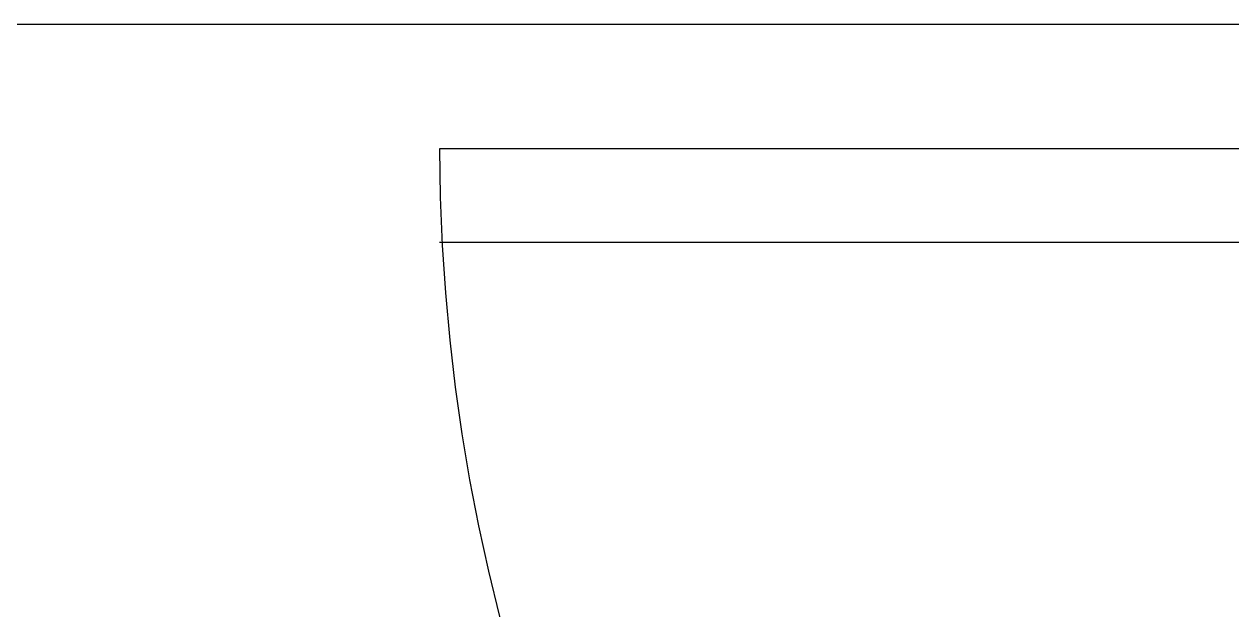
# Model space of a CAD drawing. Header units: millimetres. Extents: x 999 to 1260, y -38 to 225.
# Drawn here: x 1060.7079 to 1061.0955, y 78.9889 to 79.1769 of the extents above; entities that cross this region are included whole.
import ezdxf
from ezdxf.enums import TextEntityAlignment as Align

# ---------------------------------------------------------------- set-up
doc = ezdxf.new("R2010")
doc.units = ezdxf.units.MM
doc.layers.add('I-ARQ', color=8, linetype='Continuous')
doc.styles.add('ROMANS', font='romans', dxfattribs={"oblique": 15})

# ---------------------------------------------------------------- blocks, each defined once
blk = doc.blocks.new('praça')
at = {"layer": 'I-ARQ'}
for p, q in [((1255.04082, 30.69884), (1255.04082, 29.33884)), ((1254.97082, 29.9407), (1254.97082, 29.33884)), ((1255.00082, 29.33884), (1255.00082, 29.9407))]:
    blk.add_line(p, q, dxfattribs=at)
blk.add_arc((1255.00241, 29.33912), 0.60159, 90.15105, 180.02584, dxfattribs=at)
at = {"layer": 'I-ARQ', "width": 1, "flags": 3}
blk.add_attdef('CODIGO', text='', height=0.024, rotation=360, dxfattribs=at).set_placement((1257.01582, 34.84445), align=Align.MIDDLE)
at = {"layer": 'I-ARQ', "text_generation_flag": 4, "width": 1, "flags": 3}
blk.add_attdef('CODIGO', text='', height=0.024, rotation=360, dxfattribs=at).set_placement((1258.87082, 16.02772), align=Align.MIDDLE)
at = {"layer": 'I-ARQ', "style": 'ROMANS', "width": 1}
blk.add_attdef('0.00', (1278.70341, -45.86682), '', height=0.36, dxfattribs=at)

msp = doc.modelspace()

# ---------------------------------------------------------------- block references
at = {"layer": 'I-ARQ', "rotation": 90}
msp.add_blockref('praça', (1090.78188, -1175.8639), dxfattribs=at)

doc.saveas('drawing.dxf')
